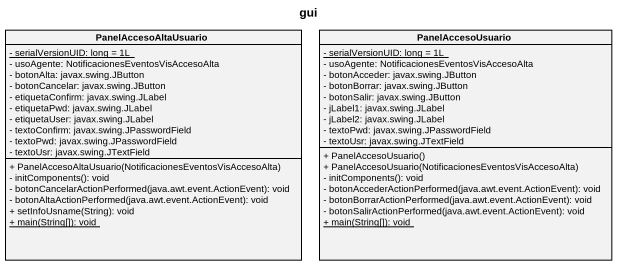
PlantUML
@startuml
title gui
hide circle
hide empty members
skinparam classAttributeIconSize 0
class PanelAccesoAltaUsuario {
  {static} - serialVersionUID: long = 1L
  - usoAgente: NotificacionesEventosVisAccesoAlta
  - botonAlta: javax.swing.JButton
  - botonCancelar: javax.swing.JButton
  - etiquetaConfirm: javax.swing.JLabel
  - etiquetaPwd: javax.swing.JLabel
  - etiquetaUser: javax.swing.JLabel
  - textoConfirm: javax.swing.JPasswordField
  - textoPwd: javax.swing.JPasswordField
  - textoUsr: javax.swing.JTextField
  + PanelAccesoAltaUsuario(NotificacionesEventosVisAccesoAlta)
  - initComponents(): void
  - botonCancelarActionPerformed(java.awt.event.ActionEvent): void
  - botonAltaActionPerformed(java.awt.event.ActionEvent): void
  + setInfoUsname(String): void
  {static} + main(String[]): void
}
class PanelAccesoUsuario {
  {static} - serialVersionUID: long = 1L
  - usoAgente: NotificacionesEventosVisAccesoAlta
  - botonAcceder: javax.swing.JButton
  - botonBorrar: javax.swing.JButton
  - botonSalir: javax.swing.JButton
  - jLabel1: javax.swing.JLabel
  - jLabel2: javax.swing.JLabel
  - textoPwd: javax.swing.JPasswordField
  - textoUsr: javax.swing.JTextField
  + PanelAccesoUsuario()
  + PanelAccesoUsuario(NotificacionesEventosVisAccesoAlta)
  - initComponents(): void
  - botonAccederActionPerformed(java.awt.event.ActionEvent): void
  - botonBorrarActionPerformed(java.awt.event.ActionEvent): void
  - botonSalirActionPerformed(java.awt.event.ActionEvent): void
  {static} + main(String[]): void
}
@enduml
